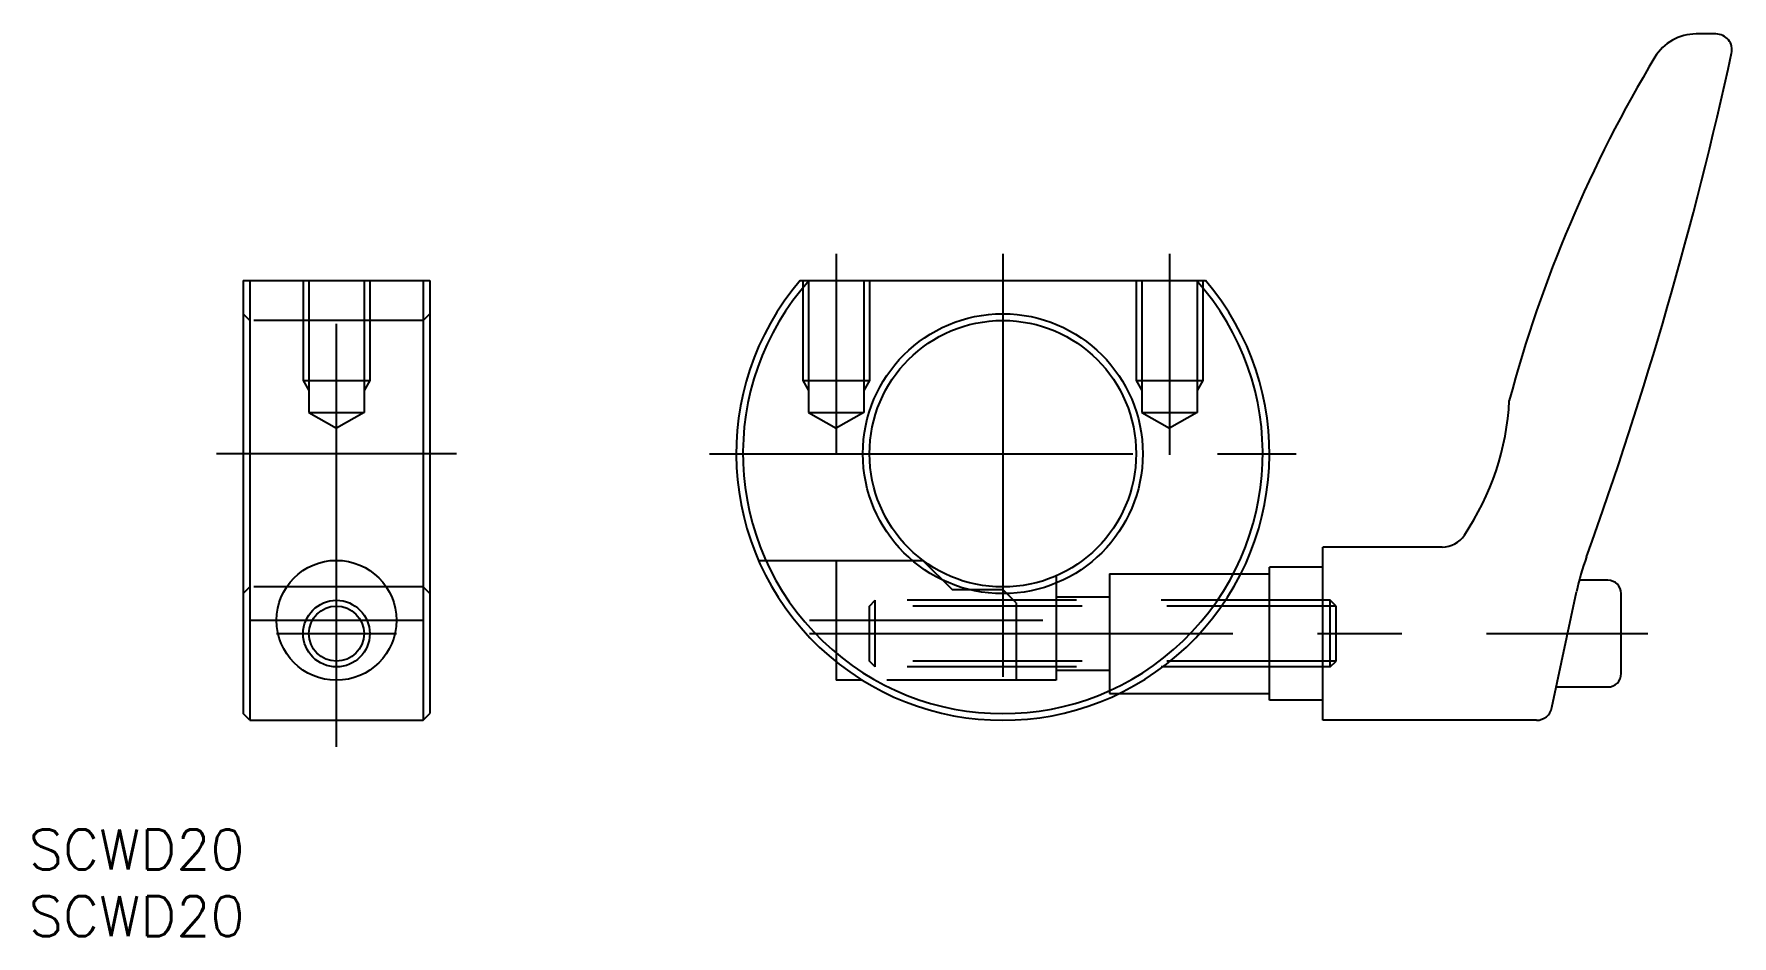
# Model space of a CAD drawing. Extents: x -73 to 55, y -36 to 31.
import ezdxf

# ---------------------------------------------------------------- set-up
doc = ezdxf.new("R2010")
doc.units = 0
doc.linetypes.add('CENTER', pattern=[50.8, 31.75, -6.35, 6.35, -6.35])
doc.linetypes.add('DASHED', pattern=[19.05, 12.7, -6.35])
doc.layers.get('0').update_dxf_attribs({"linetype": 'CONTINUOUS'})
doc.layers.add('CENTER', color=1, linetype='CENTER')
doc.styles.get("Standard").update_dxf_attribs({"font": 'txt.shx', "height": 3, "bigfont": 'bigfont.shx'})

msp = doc.modelspace()

# ---------------------------------------------------------------- linework, layer by layer
at = {"color": 7, "linetype": 'CONTINUOUS'}
for p, q in [((53.51, 31.5), (52.01, 31.5)), ((-57, 13), (-57, -19.5)), ((-57, 13), (-43, 13)), ((-56.5, 13), (-56.5, -20)), ((-43.5, 13), (-43.5, -20)), ((-43, 13), (-43, -19.5)), ((-15.2, 13), (15.2, 13)), ((32.97, -7), (24, -7)), ((24, -20), (24, -7)), ((20, -18.5), (20, -8.5)), ((24, -8.5), (20, -8.5)), ((17.86, -9), (20, -9)), ((45.4, -9.5), (43.25, -9.5)), ((41.2, -19.05), (43.05, -10.36)), ((46.4, -16.5), (46.4, -10.5)), ((-12.5, -15.61), (-12.5, -17)), ((-10.54, -17), (-12.5, -17)), ((41.53, -17.5), (45.4, -17.5)), ((8.72, -18), (20, -18)), ((24, -18.5), (20, -18.5)), ((-56.5, -20), (-57, -19.5)), ((-56.5, -20), (-43.5, -20)), ((-43.5, -20), (-43, -19.5)), ((40.03, -20), (24, -20))]:
    msp.add_line(p, q, dxfattribs=at)
at = {"color": 3, "linetype": 'DASHED'}
for p, q in [((-52.5, 13), (-52.5, 5.5)), ((-52.07, 13), (-52.07, 3.1)), ((-47.93, 13), (-47.93, 3.1)), ((-47.5, 13), (-47.5, 5.5)), ((-15, 13), (-15, 5.5)), ((-14.57, 13), (-14.57, 3.1)), ((-10.43, 13), (-10.43, 3.1)), ((-10, 13), (-10, 5.5)), ((10, 13), (10, 5.5)), ((10.43, 13), (10.43, 3.1)), ((14.57, 13), (14.57, 3.1)), ((15, 13), (15, 5.5)), ((-57, 10.5), (-56.5, 10)), ((-43.5, 10), (-43, 10.5)), ((-43.5, 10), (-56.5, 10)), ((-52.5, 5.5), (-47.5, 5.5)), ((-52.5, 5.5), (-52.07, 4.75)), ((-47.5, 5.5), (-47.93, 4.75)), ((-15, 5.5), (-10, 5.5)), ((-15, 5.5), (-14.57, 4.75)), ((-10, 5.5), (-10.43, 4.75)), ((10, 5.5), (15, 5.5)), ((10, 5.5), (10.43, 4.75)), ((15, 5.5), (14.57, 4.75)), ((-52.07, 3.1), (-50, 1.91)), ((-52.07, 3.1), (-47.93, 3.1)), ((-47.93, 3.1), (-50, 1.91)), ((-14.57, 3.1), (-12.5, 1.91)), ((-14.57, 3.1), (-10.43, 3.1)), ((-10.43, 3.1), (-12.5, 1.91)), ((10.43, 3.1), (12.5, 1.91)), ((10.43, 3.1), (14.57, 3.1)), ((14.57, 3.1), (12.5, 1.91)), ((-18.33, -8), (-6, -8)), ((-12.5, -8), (-12.5, -15.61)), ((-6, -8), (-3.8, -10.2)), ((-57, -10.5), (-56.5, -10)), ((-43.5, -10), (-56.5, -10)), ((-43, -10.5), (-43.5, -10)), ((4, -9.17), (4, -17)), ((8, -9), (17.86, -9)), ((8, -9), (8, -18)), ((24.57, -11), (-12.5, -11)), ((25, -11.43), (-12.5, -11.43)), ((-10, -11.43), (-9.57, -11)), ((-10, -15.57), (-10, -11.43)), ((-9.57, -16), (-9.57, -11)), ((-3.8, -10.2), (0, -10.2)), ((1, -11.2), (0, -10.2)), ((1, -11.2), (1, -17)), ((4, -10.75), (8, -10.75)), ((24.57, -16), (24.57, -11)), ((25, -11.43), (24.57, -11)), ((25, -15.57), (25, -11.43)), ((25, -15.57), (-12.5, -15.57)), ((24.57, -16), (-12.5, -16)), ((-9.57, -16), (-10, -15.57)), ((4, -16.25), (8, -16.25)), ((24.57, -16), (25, -15.57)), ((4, -17), (-10.54, -17)), ((8, -18), (8.72, -18))]:
    msp.add_line(p, q, dxfattribs=at)
at = {"color": 7, "linetype": 'CONTINUOUS'}
for centre, radius in [((0, 0), 10.5), ((0, 0), 10), ((-50, -12.5), 4.5), ((-50, -13.5), 2.07)]:
    msp.add_circle(centre, radius, dxfattribs=at)
at = {"color": 3, "linetype": 'CONTINUOUS'}
msp.add_circle((-50, -13.5), 2.5, dxfattribs=at)
at = {"color": 7, "linetype": 'CONTINUOUS'}
for centre, radius, start, end in [((52.01, 27.9), 3.6, 90, 148.9708), ((53.51, 30.3), 1.2, 347.6798, 90), ((134.62, -21.79), 100, 148.9708, 165.0534), ((-238.41, 94.06), 300, 340.1658, 347.6798), ((0, 0), 20, 139.4584, 40.5416), ((0, 0), 19.5, 138.1897, 41.8103), ((18.03, 5.04), 20, 326.1142, 357.0316), ((32.97, -5), 2, 270, 326.1142), ((62.61, -14.52), 20, 160.1658, 168), ((45.4, -10.5), 1, 0, 90), ((45.4, -16.5), 1, 270, 0), ((40.03, -18.8), 1.2, 270, 348)]:
    msp.add_arc(centre, radius, start, end, dxfattribs=at)
at = {"layer": 'CENTER', "color": 1, "linetype": 'CENTER'}
for p, q in [((-50, -22), (-50, 15)), ((-12.5, 15), (-12.5, -0.09)), ((0, 15), (0, -22)), ((12.5, 15), (12.5, -0.09)), ((-41, 0), (-59, 0)), ((-22, 0), (22, 0)), ((-56.5, -12.5), (-43.5, -12.5)), ((-14.5, -12.5), (3, -12.5)), ((-54.5, -13.5), (-45.5, -13.5)), ((-14.5, -13.5), (48.4, -13.5))]:
    msp.add_line(p, q, dxfattribs=at)

# ---------------------------------------------------------------- texts
at = {"color": 7, "linetype": 'CONTINUOUS'}
for p in [(-73.08, -31.19), (-73.08, -36.19)]:
    msp.add_text('SCWD20', height=3, dxfattribs=at).set_placement(p)

doc.saveas('drawing.dxf')
